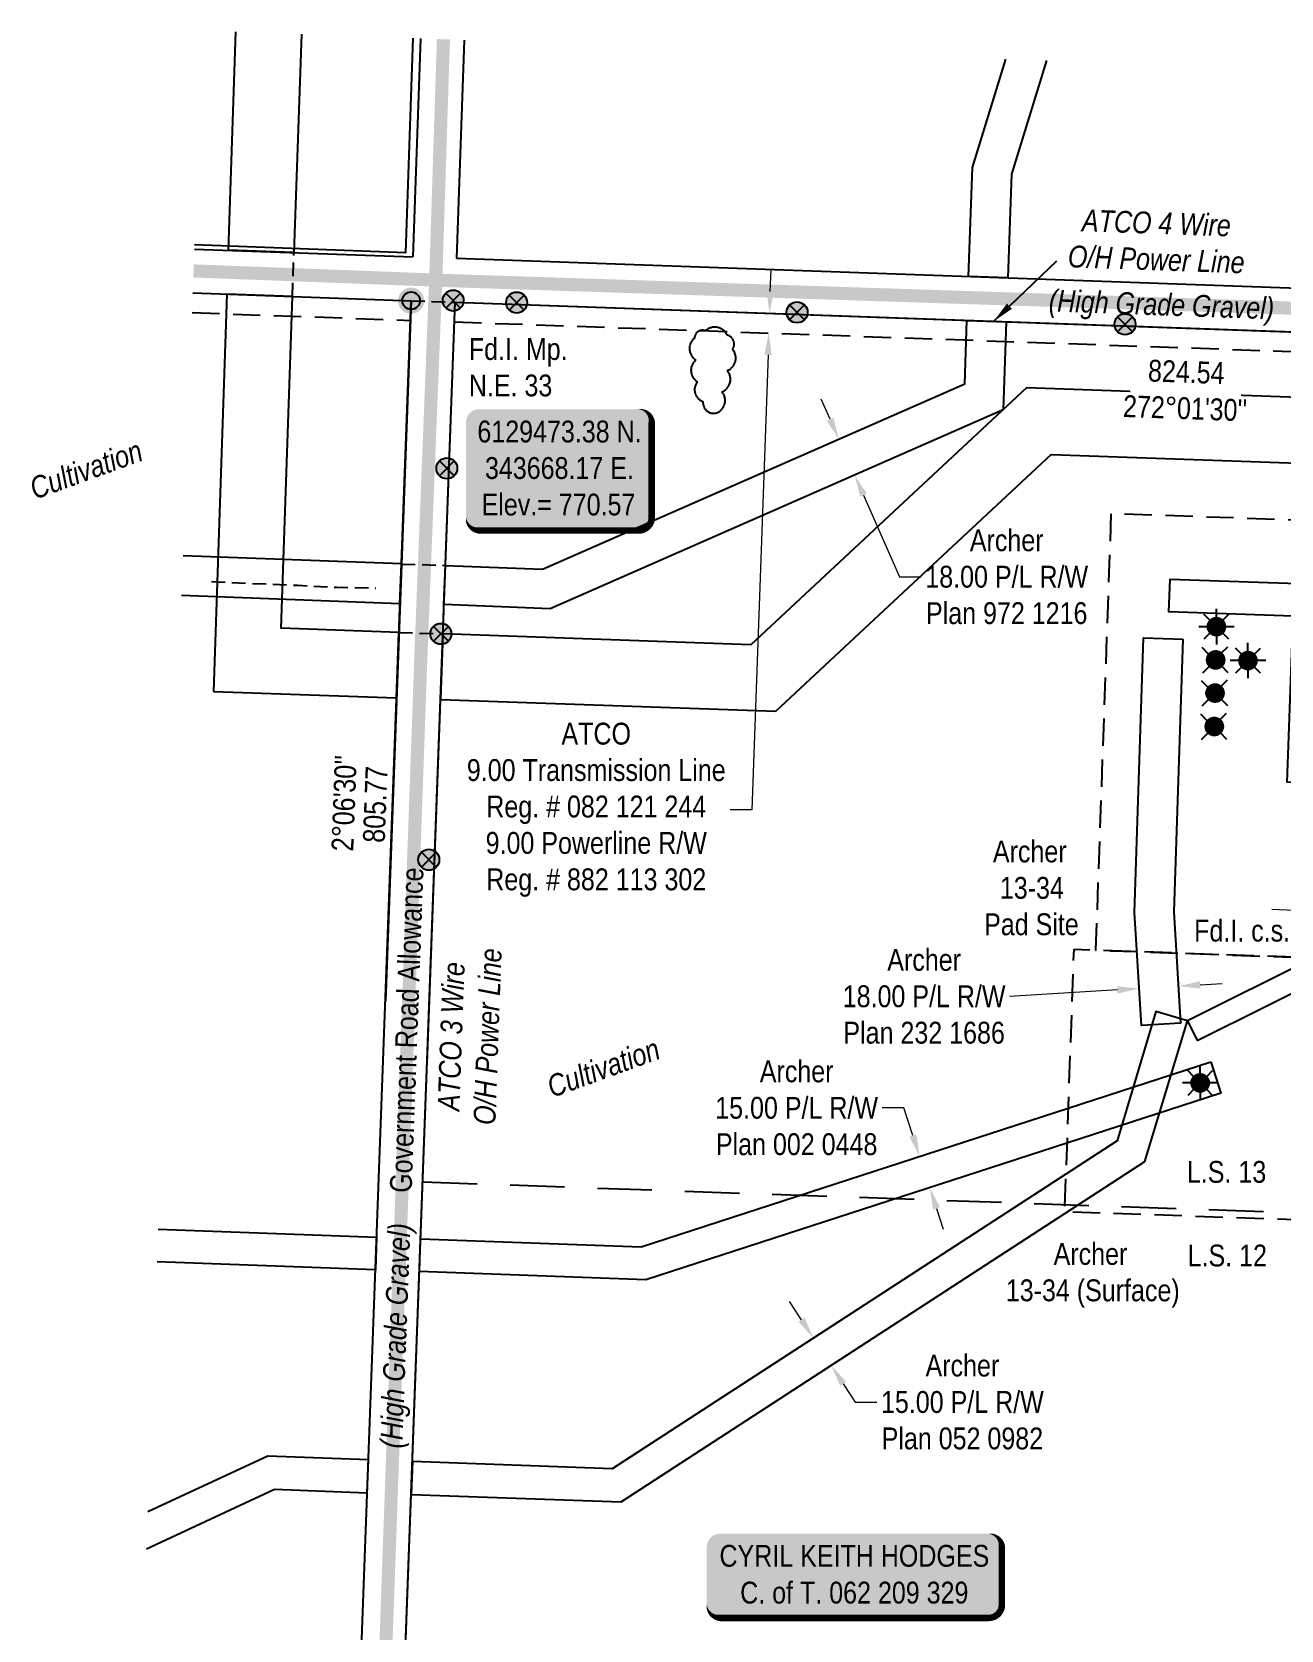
# Model space of a CAD drawing. Extents: x 342350 to 346608, y 6127530 to 6133698.
# Drawn here: x 343495 to 344066, y 6128865 to 6129596 of the extents above; entities that cross this region are included whole.
import ezdxf
from ezdxf.enums import TextEntityAlignment as Align

# ---------------------------------------------------------------- set-up
doc = ezdxf.new("R2010")
doc.units = 0
doc.header["$LTSCALE"] = 5
doc.header["$PDSIZE"] = 0.5
for name, pattern in [('0', [1, 1, 0]), ('foc-ACCESSROAD', [3.75, 2.5, -1.25]), ('foc-FLOWLINE', [3.75, 2.5, -1.25]), ('foc-LSD', [8, 5, -3]), ('foc-TRAV', [1.875, 1.25, -0.625]), ('POWERLINE5', [7.8, 2.4, -0.6, 0.6, -0.6, 0.6, -0.6, 2.4]), ('UG_PIPE', [1.875, 1.25, -0.625])]:
    doc.linetypes.add(name, pattern=pattern)
doc.layers.get('Defpoints').update_dxf_attribs({"color": 9})
for name, color, linetype in [('AS-FENCE', 48, 'foc-FENCE'), ('AS-OWNER', 7, 'Continuous'), ('AS-PIPE-UG', 44, 'UG_PIPE'), ('AS-POWER', 104, 'foc-POWER'), ('AS-POWER-EXISTING', 72, 'POWERLINE5'), ('AS-POWER-T', 104, 'Continuous'), ('AS-ROADS', 254, 'Continuous'), ('C-RW', 13, 'Continuous'), ('DETAIL-T', 7, 'Continuous'), ('F-EZE', 190, 'foc-FLOWLINE'), ('F-RW', 190, 'Continuous'), ('F-WS', 190, 'foc-ACCESSROAD'), ('F-WS-S', 190, 'Continuous'), ('L-BD', 7, 'Continuous'), ('L-MON', 1, 'Continuous'), ('L-ROAD-T', 7, 'Continuous'), ('L-SEC', 7, 'Continuous'), ('L-SECTION-LSD', 7, 'foc-LSD'), ('L-TRAV', 7, 'foc-TRAV'), ('P-TEMP-BLUE', 160, 'Continuous'), ('P-TRAV', 4, 'foc-TRAV'), ('T-BUSH', 110, '0')]:
    doc.layers.add(name, color=color, linetype=linetype)
for name, color, linetype, lineweight in [('F-EZE-T', 190, 'Continuous', 9), ('F-RW-T', 190, 'Continuous', 9), ('T-TEXT', 48, 'Continuous', 18)]:
    doc.layers.add(name, color=color, linetype=linetype, lineweight=lineweight)
doc.styles.add('100L', font='ARIALN.TTF', dxfattribs={"height": 11})
doc.styles.add('80', font='ARIALN.TTF', dxfattribs={"height": 10})
doc.styles.add('80CG', font='ARIALN.TTF', dxfattribs={"height": 10})
doc.styles.add('80L', font='ARIALN.TTF', dxfattribs={"height": 10})
doc.styles.add('80LS', font='ARIALNI.TTF', dxfattribs={"height": 10})
doc.styles.add('foc-LtypeFont', font='ARIALN.TTF', dxfattribs={"height": 7.35})
doc.linetypes.add('foc-FENCE', pattern='A,10,-1,["X",foc-LtypeFont,S=0.2,R=0,X=-0.625,Y=-0.75],-1.24', length=12.24)
doc.linetypes.add('foc-POWER', pattern='A,6,-1,["P",foc-LtypeFont,S=0.2,R=0,X=-0.625,Y=-0.75],-1.24,4', length=12.24)
doc.dimstyles.new('Compass 5 000', dxfattribs={"dimscale": 5, "dimtxt": 9, "dimasz": 2, "dimexe": 0.2, "dimexo": 0.0625, "dimgap": 0.5, "dimtad": 0, "dimtih": 1, "dimtoh": 1, "dimzin": 0, "dimdsep": 46, "dimtxsty": '80CG', "dimcen": 0.1, "dimse1": 1, "dimse2": 1, "dimclrd": 256, "dimclrt": 256, "dimaunit": 1, "dimadec": 4, "dimazin": 0, "dimtfac": 0.06, "dimtofl": 0, "dimtmove": 0, "dimatfit": 1, "dimfxl": 0.2, "dimtolj": 1, "dimtzin": 0, "dimlwd": -1, "dimarcsym": 0})

# ---------------------------------------------------------------- blocks, each defined once
blk = doc.blocks.new('POWERPOLE')
h = blk.add_hatch(color=255)
edge = h.paths.add_edge_path()
edge.add_arc((0, 0), 0.96, 0, 360)
at = {"linetype": 'Continuous'}
for p, q in [((0.68, -0.68), (-0.68, 0.68)), ((-0.68, -0.68), (0.68, 0.68))]:
    blk.add_line(p, q, dxfattribs=at)
blk.add_circle((0, 0), 0.96, dxfattribs=at)
blk = doc.blocks.new('*D608')
at = {"layer": 'Defpoints', "color": 0, "transparency": 16777216}
for p in [(343832.16, 6129467.58), (344250.03, 6129452.79), (344249.71, 6129443.81)]:
    blk.add_point(p, dxfattribs=at)
at = {"layer": 'F-EZE-T', "transparency": 16777216}
for p, q in [((343832.52, 6129477.57), (343832.87, 6129487.57)), ((343831.49, 6129448.6), (343824.12, 6129240.4)), ((343824.12, 6129240.4), (343814.12, 6129240.4))]:
    blk.add_line(p, q, dxfattribs=at)
for points in [[(343830.85, 6129477.63), (343834.18, 6129477.51), (343832.16, 6129467.58)], [(343829.82, 6129448.66), (343833.16, 6129448.55), (343831.84, 6129458.6)]]:
    blk.add_solid(points, dxfattribs=at)
at = {"layer": 'F-EZE-T', "transparency": 16777216, "insert": (343752.88, 6129240.4), "char_height": 10, "attachment_point": 5, "style": '80CG'}
blk.add_mtext('\\A1;ATCO\\P9.00 Transmission Line\\PReg. # 082 121 244\\P9.00 Powerline R/W\\PReg. # 882 113 302', dxfattribs=at)
blk = doc.blocks.new('*D613')
at = {"layer": 'Defpoints', "color": 0, "transparency": 16777216}
for p in [(343849.33, 6128996.75), (343857.51, 6128984.17), (343860.44, 6128986.08)]:
    blk.add_point(p, dxfattribs=at)
at = {"layer": 'F-RW-T', "transparency": 16777216}
for p, q in [((343846.82, 6129007.04), (343841.37, 6129015.42)), ((343865.89, 6128977.7), (343871.34, 6128969.31)), ((343871.34, 6128969.31), (343881.34, 6128969.31))]:
    blk.add_line(p, q, dxfattribs=at)
for points in [[(343848.22, 6129007.95), (343845.42, 6129006.13), (343852.27, 6128998.65)], [(343867.29, 6128978.61), (343864.49, 6128976.79), (343860.44, 6128986.08)]]:
    blk.add_solid(points, dxfattribs=at)
at = {"layer": 'F-RW-T', "transparency": 16777216, "insert": (343920.43, 6128969.31), "char_height": 10, "attachment_point": 5, "style": '80CG'}
blk.add_mtext('\\A1;Archer\\P15.00 P/L R/W\\PPlan 052 0982', dxfattribs=at)
blk = doc.blocks.new('*D614')
at = {"layer": 'Defpoints', "color": 0, "transparency": 16777216}
for p in [(344083.5, 6129236.08), (344093.49, 6129235.74), (344092.02, 6129193.65)]:
    blk.add_point(p, dxfattribs=at)
at = {"layer": 'F-RW-T', "transparency": 16777216}
for p, q in [((344072.03, 6129194.35), (344062.04, 6129194.7)), ((344102.01, 6129193.3), (344144.78, 6129191.81))]:
    blk.add_line(p, q, dxfattribs=at)
for points in [[(344072.09, 6129196.02), (344071.97, 6129192.69), (344082.02, 6129194)], [(344102.07, 6129194.97), (344101.95, 6129191.64), (344092.02, 6129193.65)]]:
    blk.add_solid(points, dxfattribs=at)
at = {"layer": 'F-RW-T', "transparency": 16777216, "insert": (344183.86, 6129191.81), "char_height": 10, "attachment_point": 5, "style": '80CG'}
blk.add_mtext('\\A1;Archer\\P10.00 P/L R/W\\PPlan 042 6021', dxfattribs=at)
blk = doc.blocks.new('*D615')
at = {"layer": 'Defpoints', "color": 0, "transparency": 16777216}
for p in [(343939.81, 6129094.44), (343944.45, 6129080.13), (343905.5, 6129067.49)]:
    blk.add_point(p, dxfattribs=at)
at = {"layer": 'F-RW-T', "transparency": 16777216}
for p, q in [((343893.67, 6129103.96), (343883.67, 6129103.96)), ((343897.77, 6129091.31), (343893.67, 6129103.96)), ((343908.59, 6129057.98), (343911.68, 6129048.46))]:
    blk.add_line(p, q, dxfattribs=at)
for points in [[(343899.36, 6129091.82), (343896.19, 6129090.79), (343900.86, 6129081.8)], [(343910.18, 6129058.49), (343907.01, 6129057.46), (343905.5, 6129067.49)]]:
    blk.add_solid(points, dxfattribs=at)
at = {"layer": 'F-RW-T', "transparency": 16777216, "insert": (343844.58, 6129103.96), "char_height": 10, "attachment_point": 5, "style": '80CG'}
blk.add_mtext('\\A1;Archer\\P15.00 P/L R/W\\PPlan 002 0448', dxfattribs=at)
blk = doc.blocks.new('*U602')
h = blk.add_hatch(color=59)
edge = h.paths.add_edge_path()
edge.add_line((-61.5, -20), (61.5, -20))
edge.add_arc((61.5, -14), 6, 270, 360)
edge.add_line((67.5, -14), (67.5, 12.5))
edge.add_arc((61.5, 12.5), 6, 0, 90)
edge.add_line((61.5, 18.5), (-61.5, 18.5))
edge.add_arc((-61.5, 12.5), 6, 90, 180)
edge.add_line((-67.5, 12.5), (-67.5, -14))
edge.add_arc((-61.5, -14), 6, 180, 270)
at = {"color": 1, "flags": 128}
blk.add_lwpolyline([(-61.5, -20, 3, 3, 0), (61.5, -20, 3, 3, 0.414214), (67.5, -14, 3, 3, 0), (67.5, 12.5, 3, 0, 0.414214), (61.5, 18.5, 0, 0, 0), (-61.5, 18.5, 0, 0, 0.414214), (-67.5, 12.5, 0, 0, 0), (-67.5, -14, 0, 3, 0.414214)], format="xyseb", close=True, dxfattribs=at)
blk.add_lwpolyline([(-44.65, -17.27, 0, 7.5, 0), (0, 0, 0, 0, 0)], format="xyseb", dxfattribs=at)
at = {"color": 1, "style": '80'}
blk.add_attdef('ENTER_TEXT_001', (-35.99, -5), '', height=10, dxfattribs=at)
blk = doc.blocks.new('GAS')
h = blk.add_hatch(color=255)
h.dxf.hatch_style = 1
edge = h.paths.add_edge_path()
edge.add_arc((0, 0), 0.9, 0, 360)
for p, q in [((0, 0.81), (0, 1.62)), ((-0.81, 0), (-1.62, 0)), ((-0.57, 0.57), (-1.14, 1.14)), ((0.57, 0.57), (1.14, 1.14)), ((1.62, 0), (0.81, 0)), ((-0.57, -0.57), (-1.14, -1.14)), ((0, -0.81), (0, -1.62)), ((1.14, -1.14), (0.57, -0.57))]:
    blk.add_line(p, q)
blk.add_circle((0, 0), 0.8)
blk = doc.blocks.new('*D621')
at = {"layer": 'Defpoints', "color": 0, "transparency": 16777216}
for p in [(343871.15, 6129393.54), (343757.37, 6129363.13), (343764.61, 6129346.66)]:
    blk.add_point(p, dxfattribs=at)
at = {"layer": 'F-RW-T', "transparency": 16777216}
for p, q in [((343859.87, 6129419.16), (343855.85, 6129428.31)), ((343875.17, 6129384.38), (343891.62, 6129347)), ((343891.62, 6129347), (343901.62, 6129347))]:
    blk.add_line(p, q, dxfattribs=at)
for points in [[(343861.4, 6129419.83), (343858.35, 6129418.49), (343863.9, 6129410.01)], [(343876.7, 6129385.06), (343873.65, 6129383.71), (343871.15, 6129393.54)]]:
    blk.add_solid(points, dxfattribs=at)
at = {"layer": 'F-RW-T', "transparency": 16777216, "insert": (343940.71, 6129347), "char_height": 10, "attachment_point": 5, "style": '80CG'}
blk.add_mtext('\\A1;Archer\\P18.00 P/L R/W\\PPlan 972 1216', dxfattribs=at)
blk = doc.blocks.new('WC3')
at = {"layer": 'L-MON'}
h = blk.add_hatch(color=255, dxfattribs=at)
h.dxf.hatch_style = 1
edge = h.paths.add_edge_path()
edge.add_arc((0, 0), 0.9, 0, 360)
at = {"layer": 'F-WS-S', "flags": 128}
for points in [[(-0.62, 0.5), (-1.23, 1.12)], [(0.52, 0.61), (1.13, 1.21)], [(-1.18, -1.18), (-0.56, -0.57)], [(1.16, -1.18), (0.56, -0.57)]]:
    blk.add_lwpolyline(points, dxfattribs=at)
at = {"layer": 'F-WS-S'}
for radius in [0.8, 0.373]:
    blk.add_circle((0, 0), radius, dxfattribs=at)
blk = doc.blocks.new('*D623')
at = {"layer": 'Defpoints', "color": 0, "transparency": 16777216}
for p in [(344001.2, 6129160.52), (344019.16, 6129161.6), (344019.28, 6129159.65)]:
    blk.add_point(p, dxfattribs=at)
at = {"layer": 'F-RW-T', "transparency": 16777216}
for p, q in [((343991.34, 6129157.96), (343942.01, 6129154.99)), ((344029.26, 6129160.25), (344039.24, 6129160.85))]:
    blk.add_line(p, q, dxfattribs=at)
for points in [[(343991.24, 6129159.63), (343991.44, 6129156.3), (344001.32, 6129158.56)], [(344029.16, 6129161.91), (344029.36, 6129158.58), (344019.28, 6129159.65)]]:
    blk.add_solid(points, dxfattribs=at)
at = {"layer": 'F-RW-T', "transparency": 16777216, "insert": (343902.92, 6129154.99), "char_height": 10, "attachment_point": 5, "style": '80CG'}
blk.add_mtext('\\A1;Archer\\P18.00 P/L R/W\\PPlan 232 1686', dxfattribs=at)
blk = doc.blocks.new('fdia')
at = {"color": 255, "const_width": 1}
blk.add_lwpolyline([(-0.5, 0, 1), (0.5, 0, 1)], format="xyb", close=True, dxfattribs=at)
blk = doc.blocks.new('Fdiaa')
blk.add_blockref('fdia', (0, 0))
blk = doc.blocks.new('fdib')
at = {"color": 1, "const_width": 1.6}
blk.add_lwpolyline([(-0.4, 0, 1), (0.4, 0, 1)], format="xyb", close=True, dxfattribs=at)
at = {"color": 1}
blk.add_circle((0, 0), 0.8, dxfattribs=at)
blk = doc.blocks.new('Fdibb')
blk.add_blockref('fdib', (0, 0))
blk = doc.blocks.new('fdicc')
for name in ['Fdibb', 'Fdiaa']:
    blk.add_blockref(name, (0, 0))
blk = doc.blocks.new('FDI')
blk.add_blockref('fdicc', (0, 0))
blk = doc.blocks.new('*U632')
h = blk.add_hatch(color=254)
edge = h.paths.add_edge_path()
edge.add_line((-36.5, -28.5), (36.5, -28.5))
edge.add_arc((36.5, -22.5), 6, 270, 360)
edge.add_line((42.5, -22.5), (42.5, 21))
edge.add_arc((36.5, 21), 6, 0, 90)
edge.add_line((36.5, 27), (-36.5, 27))
edge.add_arc((-36.5, 21), 6, 90, 180)
edge.add_line((-42.5, 21), (-42.5, -22.5))
edge.add_arc((-36.5, -22.5), 6, 180, 270)
at = {"color": 1, "flags": 128}
blk.add_lwpolyline([(-36.5, -28.5, 3, 3, 0), (36.5, -28.5, 3, 3, 0.414214), (42.5, -22.5, 3, 3, 0), (42.5, 21, 3, 0, 0.414214), (36.5, 27, 0, 0, 0), (-36.5, 27, 0, 0, 0.414214), (-42.5, 21, 0, 0, 0), (-42.5, -22.5, 0, 3, 0.414214)], format="xyseb", close=True, dxfattribs=at)
blk.add_lwpolyline([(-20.97, -13.83, 0, 10, 0), (0, 0, 5, 5, 0)], format="xyseb", dxfattribs=at)
at = {"color": 1, "style": '80'}
blk.add_attdef('ENTER_TEXT_001', (-35.99, -5), '', height=10, dxfattribs=at)

msp = doc.modelspace()

# ---------------------------------------------------------------- linework, layer by layer
at = {"layer": 'AS-FENCE', "flags": 128}
for points in [[(343569.074, 6129499.065), (343665.764, 6129495.494), (343669.146, 6129593.5)], [(343568.259, 6129476.926), (343668.174, 6129473.384), (343656.373, 6129152.829)], [(343675.449, 6129124.299), (343688.273, 6129472.644)], [(343688.274, 6129472.673), (344482.09, 6129444.574)]]:
    msp.add_lwpolyline(points, dxfattribs=at)
at = {"layer": 'AS-PIPE-UG', "flags": 128}
msp.add_lwpolyline([(343576.834, 6129344.808), (343616.403, 6129343.178), (343634.242, 6129342.254), (343652.02, 6129341.84)], dxfattribs=at)
at = {"layer": 'AS-POWER', "flags": 128}
for points in [[(343568.259, 6129476.926), (343668.174, 6129473.384)], [(343658.636, 6128667.593), (343688.273, 6129472.644)], [(343688.274, 6129472.673), (344492.02, 6129444.239), (345295.702, 6129415.822)]]:
    msp.add_lwpolyline(points, dxfattribs=at)
at = {"layer": 'AS-ROADS', "flags": 128}
for points in [[(343682.952, 6129593.012, 5.999, 5.999, 0), (343679.418, 6129482.814, 0, 0, 0)], [(343617.97, 6127764.62, 5.999, 5.999, 0), (343672.742, 6129313.585, 5.999, 5.999, 0), (343679.418, 6129482.814, 0, 0, 0)]]:
    msp.add_lwpolyline(points, format="xyseb", dxfattribs=at)
at = {"layer": 'AS-ROADS', "const_width": 5.999, "flags": 128}
msp.add_lwpolyline([(343568.63, 6129487.011), (343686.253, 6129482.555), (344098.452, 6129469.069), (344478.702, 6129454.968), (344581.91, 6129451.011), (345416.097, 6129422.327)], dxfattribs=at)
at = {"layer": 'C-RW', "flags": 128}
for points in [[(343617.96, 6129595.31), (343614.547, 6129495.41), (343584.573, 6129496.473), (343587.985, 6129596.37)], [(344394.722, 6127736.829), (344406.994, 6127952.852), (344457.25, 6129415.551), (343949.752, 6129433.439), (343823.648, 6129315.922), (343682.686, 6129320.891), (343681.583, 6129290.918), (343835.007, 6129285.51), (343961.111, 6129403.027), (344426.246, 6129386.632), (344377.029, 6127954.217), (344370.412, 6127837.732), (344364.741, 6127737.892)]]:
    msp.add_lwpolyline(points, dxfattribs=at)
msp.add_lwpolyline([(343577.677, 6129294.58), (343661.483, 6129291.626), (343662.586, 6129321.599), (343608.675, 6129323.5), (343613.861, 6129475.309), (343583.885, 6129476.349), (343577.677, 6129294.58)], close=True, dxfattribs=at)
at = {"layer": 'F-EZE'}
for p, q in [((343567.928, 6129467.934), (343667.855, 6129464.392)), ((343687.943, 6129463.681), (344491.696, 6129435.247))]:
    msp.add_line(p, q, dxfattribs=at)
at = {"layer": 'F-RW', "flags": 128}
for points in [[(343958.97, 6129583.252), (343942.924, 6129531.342), (343941.254, 6129483.848), (343923.272, 6129484.485), (343925.027, 6129534.365), (343940.343, 6129583.911)], [(343563.165, 6129338.562), (343663.075, 6129334.877), (343663.742, 6129353.001), (343563.831, 6129356.656)], [(344399.639, 6127736.655), (344399.747, 6127739.709), (344400.075, 6127751.482), (344451.208, 6129239.684), (344069.114, 6129253.05), (344071.797, 6129328.991), (344014.934, 6129331.003), (344015.464, 6129345.99), (344087.314, 6129343.448), (344084.631, 6129267.512), (344466.703, 6129254.135), (344414.734, 6127739.181), (344414.627, 6127736.124)], [(343552.486, 6129048.472), (343652.397, 6129044.817), (343651.845, 6129029.831), (343551.934, 6129033.486)], [(343547.102, 6128902.238), (343605.68, 6128929.429), (343648.092, 6128927.874), (343648.643, 6128942.858), (343602.638, 6128944.544), (343547.721, 6128919.052)]]:
    msp.add_lwpolyline(points, dxfattribs=at)
for points in [[(343683.841, 6129352.269), (343728.339, 6129350.466), (343921.469, 6129435.389), (343922.534, 6129464.395), (343940.518, 6129463.744), (343939.039, 6129423.456), (343731.801, 6129332.329), (343683.179, 6129334.285)], [(344027.802, 6129134.858), (344091.033, 6129166.212), (344101.361, 6129458.083), (344091.369, 6129458.436), (344081.279, 6129172.592), (344023.363, 6129143.815)], [(344021.295, 6129318.471), (344017.232, 6129193.679), (344020.294, 6129142.817), (344002.331, 6129141.735), (343999.219, 6129193.43), (344003.308, 6129319.057)], [(343668.19, 6128927.118), (343764.346, 6128923.623), (344003.98, 6129079.38), (344023.363, 6129143.815), (344009.017, 6129148.138), (343991.202, 6129088.963), (343760.153, 6128938.778), (343668.742, 6128942.105)], [(344034.124, 6129125.077), (344038.746, 6129110.732), (343775.515, 6129025.299), (343671.944, 6129029.094), (343672.496, 6129044.08), (343773.409, 6129040.381)]]:
    msp.add_lwpolyline(points, close=True, dxfattribs=at)
at = {"layer": 'F-WS', "flags": 128}
for points in [[(344081.293, 6129172.589), (344088.342, 6129372.395), (343988.426, 6129375.92), (343981.378, 6129176.148)], [(344091.246, 6129172.235), (343971.348, 6129176.476), (343967.106, 6129056.578), (344087.005, 6129052.336)]]:
    msp.add_lwpolyline(points, close=True, dxfattribs=at)
at = {"layer": 'L-SEC'}
for p, q in [((343672.397, 6129593.385), (343668.881, 6129493.484)), ((343692.497, 6129592.675), (343688.981, 6129492.772)), ((343568.999, 6129497.025), (343668.886, 6129493.484)), ((343668.885, 6129493.484), (343668.914, 6129493.483)), ((343688.981, 6129492.773), (344492.731, 6129464.339)), ((343568.259, 6129476.926), (343668.174, 6129473.384)), ((343638.537, 6128668.333), (343668.174, 6129473.384)), ((343658.636, 6128667.593), (343688.273, 6129472.644)), ((343688.274, 6129472.673), (344492.02, 6129444.239))]:
    msp.add_line(p, q, dxfattribs=at)
at = {"layer": 'L-SECTION-LSD', "flags": 128}
msp.add_lwpolyline([(343673.454, 6129070.119), (344477.538, 6129041.712)], dxfattribs=at)
at = {"layer": 'L-TRAV', "flags": 128}
msp.add_lwpolyline([(343668.174, 6129473.384), (343688.274, 6129472.673)], dxfattribs=at)
at = {"layer": 'P-TRAV'}
for p, q in [((343663.788, 6129352.859), (343683.841, 6129352.269)), ((343662.586, 6129321.599), (343682.686, 6129320.891))]:
    msp.add_line(p, q, dxfattribs=at)
at = {"layer": 'P-TRAV', "flags": 128}
msp.add_lwpolyline([(343613.861, 6129475.309), (343614.547, 6129495.41)], dxfattribs=at)
at = {"layer": 'T-BUSH', "flags": 128}
msp.add_lwpolyline([(343807.956, 6129422.022, 0.5205671), (343810.391, 6129431.719, 0.5205671), (343812.825, 6129441.416, 0.5205671), (343815.259, 6129451.113, 0.5205671), (343812.74, 6129457.664, 0.5205671), (343802.928, 6129459.583, 0.5205671), (343797.793, 6129456.21, 0.5205671), (343798.491, 6129446.237, 0.5205671), (343799.189, 6129436.263, 0.5205671), (343801.713, 6129427.224, 0.5205671)], format="xyb", close=True, dxfattribs=at)

# ---------------------------------------------------------------- block references
at = {"layer": 'AS-OWNER'}
ref = msp.add_blockref('*U602', (343870.985, 6128890.575), dxfattribs=at)
ref.add_attrib('ENTER_TEXT_001', 'CYRIL KEITH HODGES', (343809.269, 6128893.994), dxfattribs={"layer": '0', "color": 1, "height": 10, "style": '80'})
ref.add_attrib('ENTER_TEXT_002', 'C. of T. 062 209 329', (343818.741, 6128877.15), dxfattribs={"layer": '0', "color": 1, "height": 10, "style": '80'})
at = {"layer": 'AS-POWER-EXISTING'}
for p, xscale, yscale, zscale in [((343687.406, 6129473.438), 4.999999999999902, 4.999999999999902, 4.999999999999902), ((343687.406, 6129473.438), 4.999999999999913, 4.999999999999913, 4.999999999999913), ((343716.464, 6129472.525), 4.999999999999902, 4.999999999999902, 4.999999999999902), ((343716.464, 6129472.525), 4.999999999999913, 4.999999999999913, 4.999999999999913), ((343844.78, 6129468.042), 4.999999999999902, 4.999999999999902, 4.999999999999902), ((343844.78, 6129468.042), 4.999999999999913, 4.999999999999913, 4.999999999999913), ((343994.836, 6129462.57), 4.999999999999902, 4.999999999999902, 4.999999999999902), ((343994.836, 6129462.57), 4.999999999999913, 4.999999999999913, 4.999999999999913), ((343684.51, 6129396.66), 4.999999999999902, 4.999999999999902, 4.999999999999902), ((343684.51, 6129396.66), 4.999999999999913, 4.999999999999913, 4.999999999999913), ((343681.806, 6129320.922), 4.999999999999902, 4.999999999999902, 4.999999999999902), ((343681.806, 6129320.922), 4.999999999999913, 4.999999999999913, 4.999999999999913), ((343676.256, 6129217.54), 4.99999999999997, 4.99999999999997, 4.99999999999997)]:
    msp.add_blockref('POWERPOLE', p, dxfattribs=dict(at, xscale=xscale, yscale=yscale, zscale=zscale))
at = {"layer": 'DETAIL-T'}
ref = msp.add_blockref('*U632', (343735.786, 6129396.741), dxfattribs=at)
ref.add_attrib('ENTER_TEXT_001', '6129473.38 N.', (343698.491, 6129408.514), dxfattribs={"layer": '0', "color": 1, "height": 10, "style": '80'})
ref.add_attrib('ENTER_TEXT_002', '343668.17 E.', (343701.966, 6129391.806), dxfattribs={"layer": '0', "color": 1, "height": 10, "style": '80'})
ref.add_attrib('ENTER_TEXT_003', 'Elev.= 770.57', (343700.411, 6129375.098), dxfattribs={"layer": '0', "color": 1, "height": 10, "style": '80'})
at = {"layer": 'F-WS-S'}
for name, p, xscale, yscale, zscale in [('GAS', (344036.67, 6129324.193), 4.998900549999915, 4.998900549999915, 4.998900549999915), ('GAS', (344051.105, 6129308.676), 4.998900549999952, 4.998900549999952, 4.998900549999952), ('WC3', (344036.31, 6129308.999), 4.998900549999952, 4.998900549999952, 4.998900549999952), ('WC3', (344036.051, 6129293.802), 4.998900549999952, 4.998900549999952, 4.998900549999952), ('WC3', (344035.688, 6129278.509), 4.998900549999952, 4.998900549999952, 4.998900549999952), ('GAS', (344029.212, 6129115.412), 4.99890054999991, 4.99890054999991, 4.99890054999991)]:
    msp.add_blockref(name, p, dxfattribs=dict(at, xscale=xscale, yscale=yscale, zscale=zscale))
at = {"layer": 'L-MON'}
for xscale, yscale, zscale in [(4.999999999999902, 4.999999999999902, 4.999999999999902), (4.999999999999913, 4.999999999999913, 4.999999999999913)]:
    msp.add_blockref('FDI', (343668.174, 6129473.384), dxfattribs=dict(at, xscale=xscale, yscale=yscale, zscale=zscale))

# ---------------------------------------------------------------- texts
at = {"layer": 'AS-POWER-T', "char_height": 9.9978, "attachment_point": 1, "style": '80L'}
for s, width, insert, rotation in [('\\pi11.71728;{\\fArial Narrow|b0|i1|c0|p34;ATCO 4 Wire\\P\\pi5.86591;O/H Power Line}', 91.23685, (343963.668, 6129515.585), 357.973906), ('\\pi6.41762;{\\fArial Narrow|b0|i1|c0|p34;ATCO 3 Wire \\P\\pi0.56624;O/H Power Line}', 80.63751, (343679.994, 6129096.449), 87.891676)]:
    msp.add_mtext_dynamic_manual_height_columns(s, width=width, gutter_width=49.978, heights=[0], dxfattribs=dict(at, insert=insert, rotation=rotation))
at = {"layer": 'F-WS-S', "insert": (343924.249, 6129226.328), "char_height": 9.9978, "attachment_point": 1, "style": '80L'}
msp.add_mtext_dynamic_manual_height_columns('\\pi10.13731,t80.12192;Archer\\P\\pi13.33238,t83.31699;13-34\\P\\pi6.12046,t76.10507;Pad Site', width=54.16212, gutter_width=49.978, heights=[0], dxfattribs=at)
at = {"layer": 'L-BD', "style": '80L'}
for s, p in [("2°06'30''", (343637.489, 6129243.388)), ('805.77', (343651.726, 6129242.864))]:
    msp.add_text(s, height=9.9978, rotation=87.8917, dxfattribs=at).set_placement(p, align=Align.MIDDLE)
at = {"layer": 'L-MON', "attachment_point": 1, "style": '80L'}
for s, width, gutter_width, insert, char_height in [('Fd.I. Mp.\\PN.E. 33', 44.3097, 49.978, (343694.58, 6129456.266), 9.9956), ('Fd.I. c.s.', 43.05097, 49.989, (344026.46, 6129190.097), 9.9978)]:
    msp.add_mtext_dynamic_manual_height_columns(s, width=width, gutter_width=gutter_width, heights=[0], dxfattribs=dict(at, insert=insert, char_height=char_height))
at = {"layer": 'L-ROAD-T', "style": '80L'}
msp.add_text('Government Road Allowance', height=9.9978, rotation=87.891676, dxfattribs=at).set_placement((343666.118, 6129139.59), align=Align.MIDDLE_CENTER)
at = {"layer": 'P-TEMP-BLUE', "insert": (343957.788, 6129311.996), "char_height": 9.9978, "attachment_point": 4, "style": '80CG'}
msp.add_mtext('\\A1;', dxfattribs=at)
at = {"layer": 'T-TEXT', "style": '80LS'}
for s, rotation, p in [('(High Grade Gravel)', 357.97495, (344011.559, 6129471.665)), ('Cultivation', 20, (343519.431, 6129396.131)), ('Cultivation', 20, (343756.146, 6129122.371)), ('(High Grade Gravel)', 87.891676, (343660.969, 6128999.715))]:
    msp.add_text(s, height=9.9978, rotation=rotation, dxfattribs=at).set_placement(p, align=Align.MIDDLE_CENTER)

# ---------------------------------------------------------------- dimensions: what is measured, and where the dimension line sits
at = {"layer": 'F-RW-T'}
for base, p1, p2, angle, text, picture, middle in [((343871.147, 6129393.537), (343757.369, 6129363.133), (343764.615, 6129346.665), 293.748735, 'Archer\\P18.00 P/L R/W\\PPlan 972 1216', '*D621', (343940.709, 6129347)), ((344092.015, 6129193.654), (344083.496, 6129236.085), (344093.486, 6129235.735), 357.997781, 'Archer\\P10.00 P/L R/W\\PPlan 042 6021', '*D614', (344183.862, 6129191.81)), ((344019.281, 6129159.646), (344001.2, 6129160.521), (344019.163, 6129161.602), 3.445052, 'Archer\\P18.00 P/L R/W\\PPlan 232 1686', '*D623', (343902.925, 6129154.994)), ((343905.505, 6129067.488), (343939.808, 6129094.438), (343944.452, 6129080.128), 287.981145, 'Archer\\P15.00 P/L R/W\\PPlan 002 0448', '*D615', (343844.583, 6129103.956))]:
    dim = msp.add_linear_dim(base=base, p1=p1, p2=p2, angle=angle, text=text, dimstyle='Compass 5 000', dxfattribs=at)
    dim.commit()
    dim.dimension.update_dxf_attribs({"geometry": picture, "text_midpoint": middle, "dimtype": 161})
dim = msp.add_aligned_dim(p1=(343849.334, 6128996.747), p2=(343857.506, 6128984.175), distance=3.5, text='Archer\\P15.00 P/L R/W\\PPlan 052 0982', dimstyle='Compass 5 000', dxfattribs=at)
dim.commit()
dim.dimension.update_dxf_attribs({"geometry": '*D613', "text_midpoint": (343920.426, 6128969.313)})

# ---------------------------------------------------------------- leaders
at = {"layer": 'AS-POWER-T'}
msp.add_leader([(343934.75, 6129463.948), (343963.657, 6129491.663)], dimstyle='Compass 5 000', dxfattribs=at)

# ---------------------------------------------------------------- next in the draw order: texts
at = {"layer": 'L-BD', "insert": (344023.092, 6129445.823), "char_height": 9.9956, "width": 50.70966, "attachment_point": 2, "rotation": 357.9739, "style": '80L', "bg_fill": 3, "box_fill_scale": 1, "bg_fill_color": 256, "bg_fill_transparency": 0}
msp.add_mtext("824.54 272°01'30''", dxfattribs=at)
at = {"layer": 'L-SECTION-LSD', "char_height": 9.9978, "attachment_point": 1, "style": '100L', "bg_fill": 3, "box_fill_scale": 1.5, "bg_fill_color": 256, "bg_fill_transparency": 0}
for s, width, insert in [('\\pi1.88837;L.S. 13', 36.82612, (344021.272, 6129079.692)), ('\\pi2.2272;L.S. 12', 37.10356, (344021.272, 6129041.416))]:
    msp.add_mtext_dynamic_manual_height_columns(s, width=width, gutter_width=54.988, heights=[0], dxfattribs=dict(at, insert=insert))

# ---------------------------------------------------------------- next in the draw order: texts
at = {"layer": 'F-WS-S', "insert": (343939.634, 6129042.146), "char_height": 9.9978, "attachment_point": 1, "style": '80L'}
msp.add_mtext_dynamic_manual_height_columns('\\pi22.54504,t92.52965;Archer\\P\\pi0.66377,t70.64838;13-34 (Surface)', width=78.97758, gutter_width=49.978, heights=[29.777], dxfattribs=at)

# ---------------------------------------------------------------- next in the draw order: dimensions: what is measured, and where the dimension line sits
at = {"layer": 'F-EZE-T'}
dim = msp.add_linear_dim(base=(343832.162, 6129467.58), p1=(344249.712, 6129443.807), p2=(344250.03, 6129452.788), angle=87.972732, text='ATCO\\P9.00 Transmission Line\\PReg. # 082 121 244\\P9.00 Powerline R/W\\PReg. # 882 113 302', dimstyle='Compass 5 000', dxfattribs=at)
dim.commit()
dim.dimension.update_dxf_attribs({"geometry": '*D608', "text_midpoint": (343752.875, 6129240.4), "dimtype": 161})

doc.saveas('drawing.dxf')
